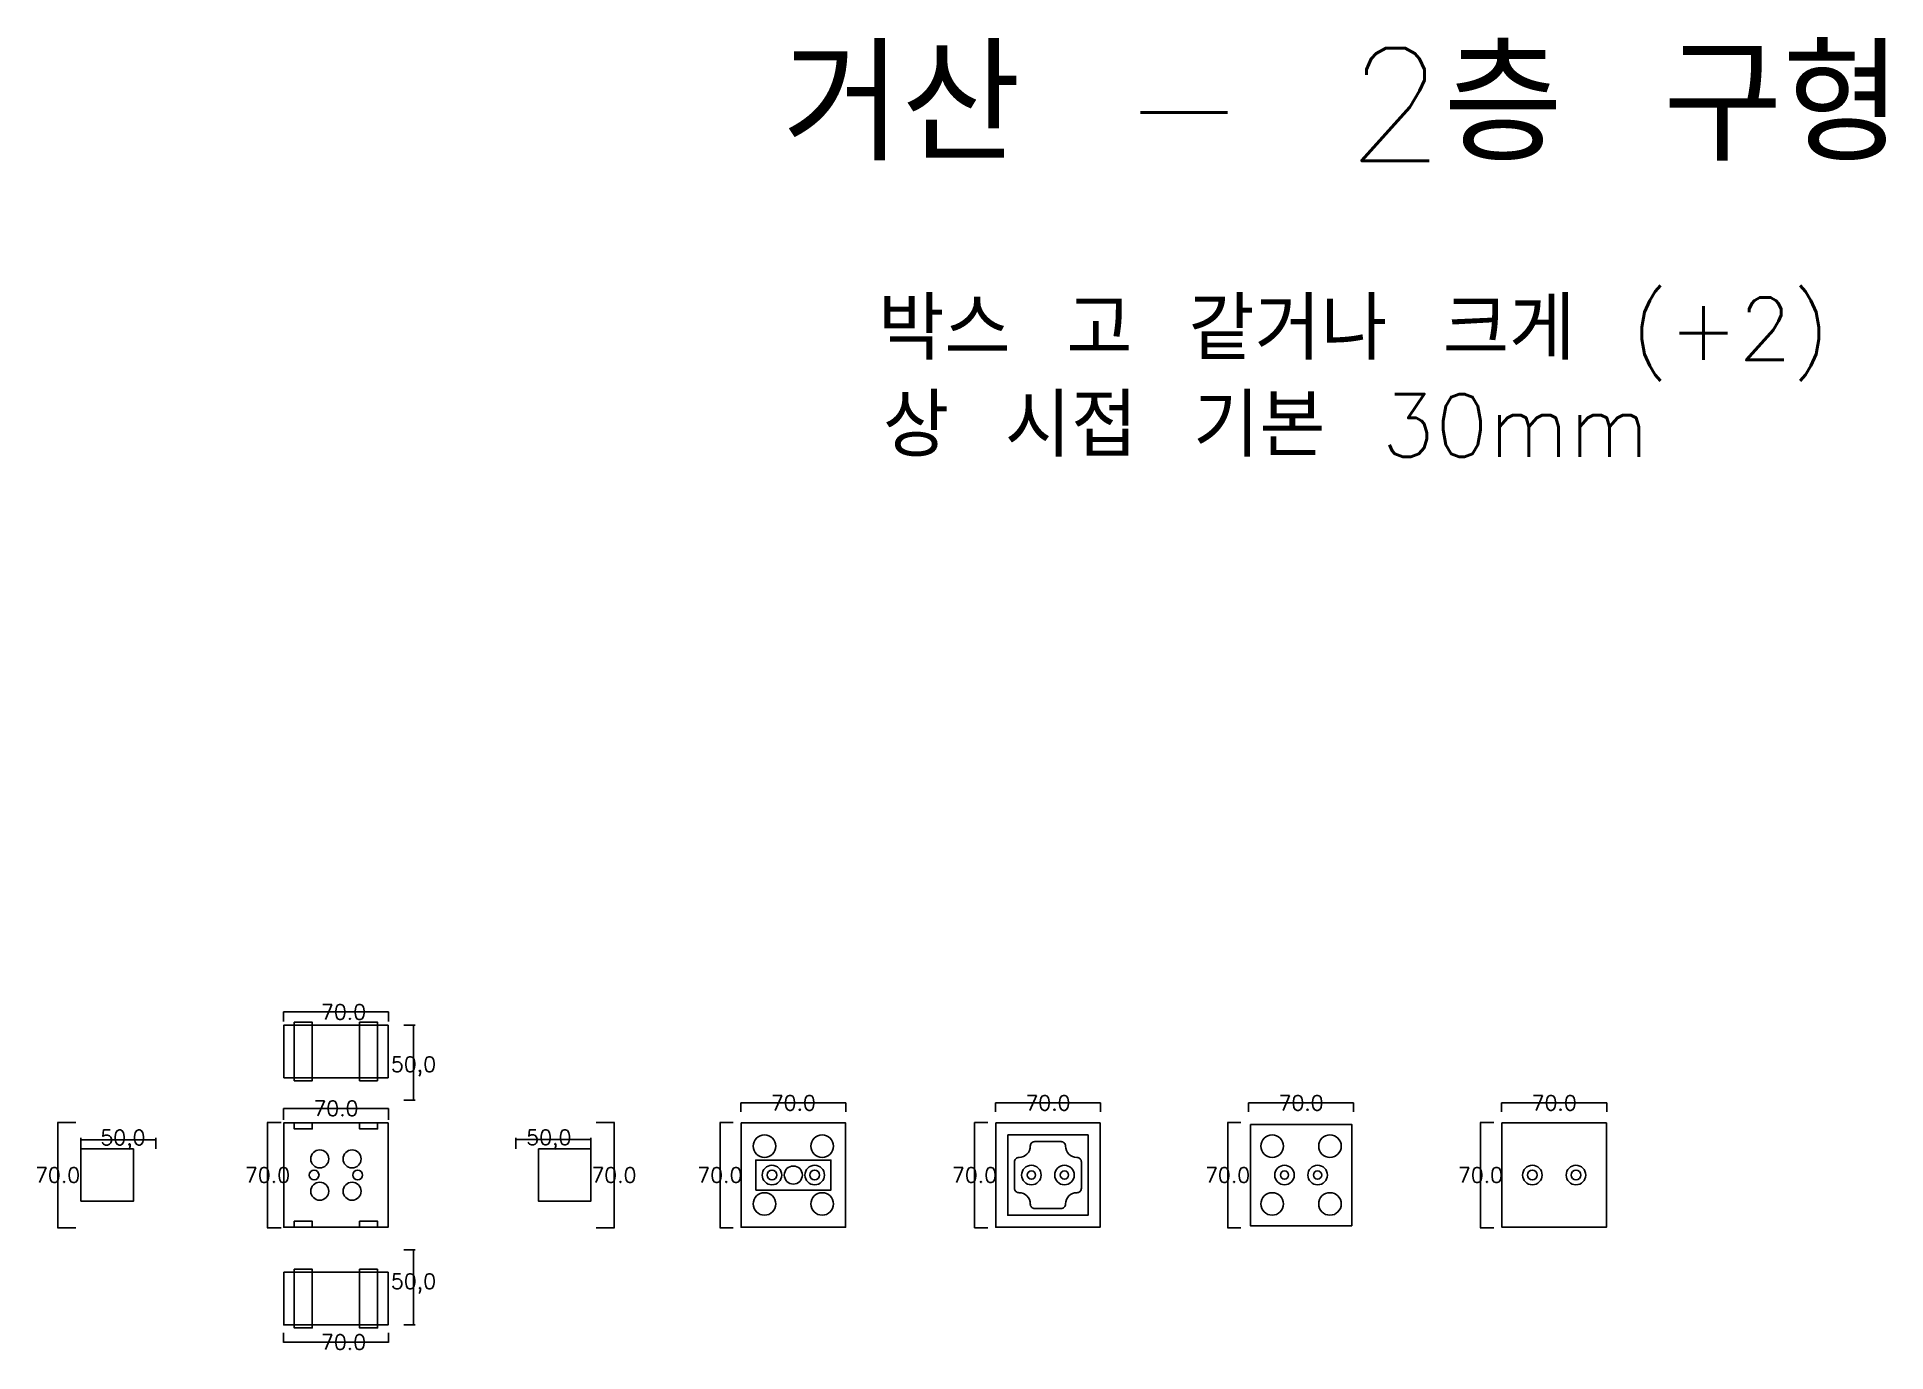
# Model space of a CAD drawing. Header units: millimetres. Extents: x 1747 to 2978, y 207 to 1083.
import ezdxf

# ---------------------------------------------------------------- set-up
doc = ezdxf.new("R2010")
doc.units = ezdxf.units.MM
for name, color, linetype in [('TEXT', 7, 'Continuous'), ('볼트 구멍', 7, 'Continuous'), ('치구', 7, 'Continuous'), ('치수', 7, 'Continuous')]:
    doc.layers.add(name, color=color, linetype=linetype)
doc.styles.get("Standard").update_dxf_attribs({"font": 'txt.shx', "bigfont": 'whgtxt.shx'})
doc.dimstyles.new('ISO-25', dxfattribs={"dimtxt": 2.5, "dimasz": 2.5, "dimexe": 1.25, "dimexo": 0.625, "dimtad": 1, "dimtxsty": 'Standard', "dimcen": 2.5, "dimadec": 0, "dimazin": 0, "dimtfac": 1, "dimtmove": 0, "dimatfit": 3, "dimfxl": 0, "dimarcsym": 0})
doc.dimstyles.get("Standard").update_dxf_attribs({"dimtxt": 7, "dimasz": 0.18, "dimexe": 0.18, "dimexo": 0.0625, "dimgap": 0.09, "dimtad": 0, "dimtih": 1, "dimtoh": 1, "dimdec": 1, "dimzin": 0, "dimdsep": 46, "dimtxsty": 'Standard', "dimcen": 0.09, "dimadec": 0, "dimazin": 0, "dimtfac": 1, "dimtdec": 1, "dimtofl": 0, "dimtmove": 0, "dimatfit": 3, "dimfxl": 0, "dimtolj": 1, "dimtzin": 0, "dimarcsym": 0})

# ---------------------------------------------------------------- blocks, each defined once
blk = doc.blocks.new('*D1')
at = {"color": 0, "lineweight": -2}
for p, q in [((1991, 425), (1998.5, 425)), ((1997.3, 375), (1997.3, 425)), ((1991, 375), (1998.5, 375))]:
    blk.add_line(p, q, dxfattribs=at)
for points in [[(1997.3, 425), (1997.7, 422.5), (1996.9, 422.5)], [(1997.3, 375), (1996.9, 377.5), (1997.7, 377.5)]]:
    blk.add_solid(points)
at = {"layer": 'Defpoints'}
for p in [(1990.4, 425), (1997.3, 425), (1990.4, 375), (1997.3, 375)]:
    blk.add_point(p, dxfattribs=at)
at = {"insert": (1997.3, 397.5), "char_height": 10, "attachment_point": 5}
blk.add_mtext('50,0', dxfattribs=at)
blk = doc.blocks.new('*D2')
at = {"color": 0, "lineweight": -2}
for p, q in [((2215.2, 367.4), (2215.2, 373.4)), ((2215.2, 373.2), (2285.2, 373.2)), ((2285.2, 367.4), (2285.2, 373.4))]:
    blk.add_line(p, q, dxfattribs=at)
for points in [[(2215.2, 373.2), (2215.4, 373.3), (2215.4, 373.2)], [(2285.2, 373.2), (2285, 373.2), (2285, 373.3)]]:
    blk.add_solid(points)
at = {"layer": 'Defpoints'}
for p in [(2215.2, 373.2), (2285.2, 373.2), (2215.2, 367.3), (2285.2, 367.3)]:
    blk.add_point(p, dxfattribs=at)
at = {"insert": (2250.2, 373.3), "char_height": 10, "attachment_point": 5}
blk.add_mtext('70.0', dxfattribs=at)
blk = doc.blocks.new('*D3')
at = {"color": 0, "lineweight": -2}
for p, q in [((1772.5, 360.2), (1760.3, 360.2)), ((1760.5, 360.2), (1760.5, 290.2)), ((1772.5, 290.2), (1760.3, 290.2))]:
    blk.add_line(p, q, dxfattribs=at)
for points in [[(1760.5, 360.2), (1760.5, 360.1), (1760.4, 360.1)], [(1760.5, 290.2), (1760.4, 290.4), (1760.5, 290.4)]]:
    blk.add_solid(points)
at = {"layer": 'Defpoints'}
for p in [(1760.5, 360.2), (1772.5, 360.2), (1760.5, 290.2), (1772.5, 290.2)]:
    blk.add_point(p, dxfattribs=at)
at = {"insert": (1760.4, 325.2), "char_height": 10, "attachment_point": 5}
blk.add_mtext('70.0', dxfattribs=at)
blk = doc.blocks.new('*D4')
at = {"color": 0, "lineweight": -2}
for p, q in [((2065.4, 342.7), (2065.4, 350.1)), ((2065.4, 348.8), (2115.4, 348.8)), ((2115.4, 342.7), (2115.4, 350.1))]:
    blk.add_line(p, q, dxfattribs=at)
for points in [[(2065.4, 348.8), (2067.9, 349.2), (2067.9, 348.4)], [(2115.4, 348.8), (2112.9, 348.4), (2112.9, 349.2)]]:
    blk.add_solid(points)
at = {"layer": 'Defpoints'}
for p in [(2065.4, 348.8), (2115.4, 348.8), (2065.4, 342), (2115.4, 342)]:
    blk.add_point(p, dxfattribs=at)
at = {"insert": (2087.4, 348.8), "char_height": 10, "attachment_point": 5}
blk.add_mtext('50,0', dxfattribs=at)
blk = doc.blocks.new('*D5')
at = {"color": 0, "lineweight": -2}
for p, q in [((1775.9, 342.7), (1775.9, 350)), ((1825.9, 348.7), (1775.9, 348.7)), ((1825.9, 342.6), (1825.9, 350))]:
    blk.add_line(p, q, dxfattribs=at)
for points in [[(1775.9, 348.7), (1778.4, 349.1), (1778.4, 348.3)], [(1825.9, 348.7), (1823.4, 348.3), (1823.4, 349.1)]]:
    blk.add_solid(points)
at = {"layer": 'Defpoints'}
for p in [(1775.9, 348.7), (1825.9, 348.7), (1775.9, 342), (1825.9, 341.9)]:
    blk.add_point(p, dxfattribs=at)
at = {"insert": (1803.9, 348.7), "char_height": 10, "attachment_point": 5}
blk.add_mtext('50,0', dxfattribs=at)
blk = doc.blocks.new('*D6')
at = {"color": 0, "lineweight": -2}
for p, q in [((1910.7, 362.1), (1910.7, 369.6)), ((1910.7, 369.5), (1980.7, 369.5)), ((1980.7, 362.1), (1980.7, 369.6))]:
    blk.add_line(p, q, dxfattribs=at)
for points in [[(1910.7, 369.5), (1910.9, 369.5), (1910.9, 369.4)], [(1980.7, 369.5), (1980.5, 369.4), (1980.5, 369.5)]]:
    blk.add_solid(points)
at = {"layer": 'Defpoints'}
for p in [(1910.7, 369.5), (1980.7, 369.5), (1910.7, 362.1), (1980.7, 362.1)]:
    blk.add_point(p, dxfattribs=at)
at = {"insert": (1945.7, 369.6), "char_height": 10, "attachment_point": 5}
blk.add_mtext('70.0', dxfattribs=at)
blk = doc.blocks.new('*D7')
at = {"color": 0, "lineweight": -2}
for p, q in [((1991, 275.5), (1998.5, 275.5)), ((1997.3, 275.5), (1997.3, 225.5)), ((1991, 225.5), (1998.5, 225.5))]:
    blk.add_line(p, q, dxfattribs=at)
for points in [[(1997.3, 275.5), (1997.7, 273), (1996.9, 273)], [(1997.3, 225.5), (1996.9, 228), (1997.7, 228)]]:
    blk.add_solid(points)
at = {"layer": 'Defpoints'}
for p in [(1990.4, 275.5), (1997.3, 275.5), (1990.4, 225.5), (1997.3, 225.5)]:
    blk.add_point(p, dxfattribs=at)
at = {"insert": (1997.3, 253), "char_height": 10, "attachment_point": 5}
blk.add_mtext('50,0', dxfattribs=at)
blk = doc.blocks.new('*D8')
at = {"color": 0, "lineweight": -2}
for p, q in [((1910.7, 220.3), (1910.7, 213.8)), ((1910.7, 214), (1980.7, 214)), ((1980.7, 220.3), (1980.7, 213.8))]:
    blk.add_line(p, q, dxfattribs=at)
for points in [[(1910.7, 214), (1910.9, 214), (1910.9, 214)], [(1980.7, 214), (1980.5, 214), (1980.5, 214)]]:
    blk.add_solid(points)
at = {"layer": 'Defpoints'}
for p in [(1910.7, 220.4), (1910.7, 214), (1980.7, 220.4), (1980.7, 214)]:
    blk.add_point(p, dxfattribs=at)
at = {"insert": (1950.7, 214), "char_height": 10, "attachment_point": 5}
blk.add_mtext('70.0', dxfattribs=at)
blk = doc.blocks.new('*D9')
at = {"color": 0, "lineweight": -2}
for p, q in [((1909.2, 360.2), (1900, 360.2)), ((1900.2, 360.2), (1900.2, 290.2)), ((1909.2, 290.2), (1900, 290.2))]:
    blk.add_line(p, q, dxfattribs=at)
for points in [[(1900.2, 360.2), (1900.2, 360.1), (1900.1, 360.1)], [(1900.2, 290.2), (1900.1, 290.4), (1900.2, 290.4)]]:
    blk.add_solid(points)
at = {"layer": 'Defpoints'}
for p in [(1900.2, 360.2), (1909.2, 360.2), (1900.2, 290.2), (1909.2, 290.2)]:
    blk.add_point(p, dxfattribs=at)
at = {"insert": (1900.1, 325.2), "char_height": 10, "attachment_point": 5}
blk.add_mtext('70.0', dxfattribs=at)
blk = doc.blocks.new('*D10')
at = {"color": 0, "lineweight": -2}
for p, q in [((2118.9, 360.2), (2131.1, 360.2)), ((2130.9, 360.2), (2130.9, 290.2)), ((2118.9, 290.2), (2131.1, 290.2))]:
    blk.add_line(p, q, dxfattribs=at)
for points in [[(2130.9, 360.2), (2130.9, 360.1), (2130.9, 360.1)], [(2130.9, 290.2), (2130.9, 290.4), (2130.9, 290.4)]]:
    blk.add_solid(points)
at = {"layer": 'Defpoints'}
for p in [(2118.8, 360.2), (2130.9, 360.2), (2118.8, 290.2), (2130.9, 290.2)]:
    blk.add_point(p, dxfattribs=at)
at = {"insert": (2130.8, 325.2), "char_height": 10, "attachment_point": 5}
blk.add_mtext('70.0', dxfattribs=at)
blk = doc.blocks.new('*D11')
at = {"color": 0, "lineweight": -2}
for p, q in [((2210.2, 360.2), (2201.2, 360.2)), ((2201.4, 360.2), (2201.4, 290.2)), ((2210.2, 290.2), (2201.2, 290.2))]:
    blk.add_line(p, q, dxfattribs=at)
for points in [[(2201.4, 360.2), (2201.4, 360.1), (2201.4, 360.1)], [(2201.4, 290.2), (2201.4, 290.4), (2201.4, 290.4)]]:
    blk.add_solid(points)
at = {"layer": 'Defpoints'}
for p in [(2201.4, 360.2), (2210.3, 360.2), (2201.4, 290.2), (2210.3, 290.2)]:
    blk.add_point(p, dxfattribs=at)
at = {"insert": (2201.3, 325.2), "char_height": 10, "attachment_point": 5}
blk.add_mtext('70.0', dxfattribs=at)
blk = doc.blocks.new('*D12')
at = {"color": 0, "lineweight": -2}
for p, q in [((2553.2, 367.4), (2553.2, 373.4)), ((2553.2, 373.2), (2623.2, 373.2)), ((2623.2, 367.4), (2623.2, 373.4))]:
    blk.add_line(p, q, dxfattribs=at)
for points in [[(2553.2, 373.2), (2553.4, 373.3), (2553.4, 373.2)], [(2623.2, 373.2), (2623, 373.2), (2623, 373.3)]]:
    blk.add_solid(points)
at = {"layer": 'Defpoints'}
for p in [(2553.2, 373.2), (2623.2, 373.2), (2553.2, 367.3), (2623.2, 367.3)]:
    blk.add_point(p, dxfattribs=at)
at = {"insert": (2588.2, 373.3), "char_height": 10, "attachment_point": 5}
blk.add_mtext('70.0', dxfattribs=at)
blk = doc.blocks.new('*D13')
at = {"color": 0, "lineweight": -2}
for p, q in [((2384.7, 367.4), (2384.7, 373.4)), ((2384.7, 373.2), (2454.7, 373.2)), ((2454.7, 367.4), (2454.7, 373.4))]:
    blk.add_line(p, q, dxfattribs=at)
for points in [[(2384.7, 373.2), (2384.9, 373.3), (2384.9, 373.2)], [(2454.7, 373.2), (2454.5, 373.2), (2454.5, 373.3)]]:
    blk.add_solid(points)
at = {"layer": 'Defpoints'}
for p in [(2384.7, 373.2), (2454.7, 373.2), (2384.7, 367.3), (2454.7, 367.3)]:
    blk.add_point(p, dxfattribs=at)
at = {"insert": (2419.7, 373.3), "char_height": 10, "attachment_point": 5}
blk.add_mtext('70.0', dxfattribs=at)
blk = doc.blocks.new('*D14')
at = {"color": 0, "lineweight": -2}
for p, q in [((2379.7, 360.2), (2370.7, 360.2)), ((2370.9, 360.2), (2370.9, 290.2)), ((2379.7, 290.2), (2370.7, 290.2))]:
    blk.add_line(p, q, dxfattribs=at)
for points in [[(2370.9, 360.2), (2370.9, 360.1), (2370.9, 360.1)], [(2370.9, 290.2), (2370.9, 290.4), (2370.9, 290.4)]]:
    blk.add_solid(points)
at = {"layer": 'Defpoints'}
for p in [(2370.9, 360.2), (2379.8, 360.2), (2370.9, 290.2), (2379.8, 290.2)]:
    blk.add_point(p, dxfattribs=at)
at = {"insert": (2370.8, 325.2), "char_height": 10, "attachment_point": 5}
blk.add_mtext('70.0', dxfattribs=at)
blk = doc.blocks.new('*D15')
at = {"color": 0, "lineweight": -2}
for p, q in [((2548.2, 360.2), (2539.2, 360.2)), ((2539.4, 360.2), (2539.4, 290.2)), ((2548.2, 290.2), (2539.2, 290.2))]:
    blk.add_line(p, q, dxfattribs=at)
for points in [[(2539.4, 360.2), (2539.4, 360.1), (2539.4, 360.1)], [(2539.4, 290.2), (2539.4, 290.4), (2539.4, 290.4)]]:
    blk.add_solid(points)
at = {"layer": 'Defpoints'}
for p in [(2539.4, 360.2), (2548.3, 360.2), (2539.4, 290.2), (2548.3, 290.2)]:
    blk.add_point(p, dxfattribs=at)
at = {"insert": (2539.3, 325.2), "char_height": 10, "attachment_point": 5}
blk.add_mtext('70.0', dxfattribs=at)
blk = doc.blocks.new('*D16')
at = {"color": 0, "lineweight": -2}
for p, q in [((2721.7, 367.4), (2721.7, 373.4)), ((2721.7, 373.2), (2791.7, 373.2)), ((2791.7, 367.4), (2791.7, 373.4))]:
    blk.add_line(p, q, dxfattribs=at)
for points in [[(2721.7, 373.2), (2721.9, 373.3), (2721.9, 373.2)], [(2791.7, 373.2), (2791.5, 373.2), (2791.5, 373.3)]]:
    blk.add_solid(points)
at = {"layer": 'Defpoints'}
for p in [(2721.7, 373.2), (2791.7, 373.2), (2721.7, 367.3), (2791.7, 367.3)]:
    blk.add_point(p, dxfattribs=at)
at = {"insert": (2756.7, 373.3), "char_height": 10, "attachment_point": 5}
blk.add_mtext('70.0', dxfattribs=at)
blk = doc.blocks.new('*D17')
at = {"color": 0, "lineweight": -2}
for p, q in [((2716.5, 360.2), (2707.5, 360.2)), ((2707.6, 360.2), (2707.6, 290.2)), ((2716.5, 290.2), (2707.5, 290.2))]:
    blk.add_line(p, q, dxfattribs=at)
for points in [[(2707.6, 360.2), (2707.7, 360.1), (2707.6, 360.1)], [(2707.6, 290.2), (2707.6, 290.4), (2707.7, 290.4)]]:
    blk.add_solid(points)
at = {"layer": 'Defpoints'}
for p in [(2707.6, 360.2), (2716.6, 360.2), (2707.6, 290.2), (2716.6, 290.2)]:
    blk.add_point(p, dxfattribs=at)
at = {"insert": (2707.6, 325.2), "char_height": 10, "attachment_point": 5}
blk.add_mtext('70.0', dxfattribs=at)
blk = doc.blocks.new('*D18')
at = {"color": 0, "lineweight": -2}
for p, q in [((1910.7, 427.5), (1910.7, 434)), ((1910.7, 433.8), (1980.7, 433.8)), ((1980.7, 427.5), (1980.7, 434))]:
    blk.add_line(p, q, dxfattribs=at)
for points in [[(1910.7, 433.8), (1910.9, 433.8), (1910.9, 433.8)], [(1980.7, 433.8), (1980.5, 433.8), (1980.5, 433.8)]]:
    blk.add_solid(points)
at = {"layer": 'Defpoints'}
for p in [(1910.7, 433.8), (1980.7, 433.8), (1910.7, 427.4), (1980.7, 427.4)]:
    blk.add_point(p, dxfattribs=at)
at = {"insert": (1950.7, 433.8), "char_height": 10, "attachment_point": 5}
blk.add_mtext('70.0', dxfattribs=at)

msp = doc.modelspace()

# ---------------------------------------------------------------- linework, layer by layer
msp.add_lwpolyline([(1910.94, 359.99), (1980.44, 359.99), (1980.44, 290.49), (1910.94, 290.49)], close=True)
msp.add_lwpolyline([(2407.94, 344.49, -0.4142136), (2410.94, 347.49), (2428.44, 347.49, -0.4142136), (2431.44, 344.49, 0.4142136), (2438.94, 336.99, -0.4142136), (2441.94, 333.99), (2441.94, 316.49, -0.4142136), (2438.94, 313.49, 0.4142136), (2431.44, 305.99, -0.4142136), (2428.44, 302.99), (2410.94, 302.99, -0.4142136), (2407.94, 305.99, 0.4142136), (2400.44, 313.49, -0.4142136), (2397.44, 316.49), (2397.44, 333.99, -0.4142136), (2400.44, 336.99, 0.4142136)], format="xyb", close=True)
for centre, radius in [((2230.94, 344.49), 7.5), ((2269.44, 344.49), 7.5), ((2568.94, 344.49), 7.5), ((2607.44, 344.49), 7.5), ((1934.94, 335.99), 6), ((1956.44, 335.99), 6), ((1934.94, 314.49), 6), ((1956.44, 314.49), 6), ((2230.94, 305.99), 7.5), ((2269.44, 305.99), 7.5), ((2568.94, 305.99), 7.5), ((2607.44, 305.99), 7.5)]:
    msp.add_circle(centre, radius)
at = {"layer": '볼트 구멍', "color": 1, "elevation": 0}
msp.add_lwpolyline([(2225.19, 315.24), (2275.19, 315.24), (2275.19, 335.24), (2225.19, 335.24)], close=True, dxfattribs=at)
at = {"layer": '볼트 구멍', "color": 3}
for centre, radius in [((1931.19, 325.24), 3.25), ((1960.19, 325.24), 3.25), ((2235.94, 325.24), 3.25), ((2250.19, 325.24), 6), ((2264.44, 325.24), 3.25), ((2408.69, 325.24), 2.75), ((2430.69, 325.24), 2.75), ((2577.19, 325.24), 2.75), ((2599.19, 325.24), 2.75), ((2742.19, 325.24), 3.25), ((2771.19, 325.24), 3.25)]:
    msp.add_circle(centre, radius, dxfattribs=at)
at = {"layer": '볼트 구멍', "color": 6}
for centre in [(2235.94, 325.24), (2264.44, 325.24), (2408.69, 325.24), (2430.69, 325.24), (2577.19, 325.24), (2599.19, 325.24), (2742.19, 325.24), (2771.19, 325.24)]:
    msp.add_circle(centre, 6.5, dxfattribs=at)
at = {"layer": '치구'}
for points in [[(1910.94, 389.99), (1980.44, 389.99), (1980.44, 424.99), (1910.94, 424.99)], [(1910.94, 290.49), (1917.94, 290.49), (1917.94, 294.49), (1929.94, 294.49), (1929.94, 290.49), (1961.44, 290.49), (1961.44, 294.49), (1973.44, 294.49), (1973.44, 290.49), (1980.44, 290.49), (1980.44, 359.99), (1973.44, 359.99), (1973.44, 355.99), (1961.44, 355.99), (1961.44, 359.99), (1929.94, 359.99), (1929.94, 355.99), (1917.94, 355.99), (1917.94, 359.99), (1910.94, 359.99)], [(2215.44, 359.99), (2215.44, 290.49), (2284.94, 290.49), (2284.94, 359.99)], [(2384.94, 359.99), (2384.94, 290.49), (2454.44, 290.49), (2454.44, 359.99)], [(2554.44, 358.99), (2554.44, 291.49), (2621.94, 291.49), (2621.94, 358.99)], [(2721.94, 359.99), (2721.94, 290.49), (2791.44, 290.49), (2791.44, 359.99)], [(2392.94, 351.99), (2392.94, 298.49), (2446.44, 298.49), (2446.44, 351.99)], [(1810.94, 342.59), (1775.94, 342.59), (1775.94, 307.89), (1810.94, 307.89)], [(2080.44, 342.59), (2115.44, 342.59), (2115.44, 307.89), (2080.44, 307.89)], [(1910.94, 260.49), (1980.44, 260.49), (1980.44, 225.49), (1910.94, 225.49)]]:
    msp.add_lwpolyline(points, close=True, dxfattribs=at)
at = {"layer": '치구', "color": 1}
for points in [[(1917.94, 387.99), (1929.94, 387.99), (1929.94, 426.99), (1917.94, 426.99)], [(1973.44, 387.99), (1961.44, 387.99), (1961.44, 426.99), (1973.44, 426.99)], [(1917.94, 262.49), (1929.94, 262.49), (1929.94, 223.49), (1917.94, 223.49)], [(1973.44, 262.49), (1961.44, 262.49), (1961.44, 223.49), (1973.44, 223.49)]]:
    msp.add_lwpolyline(points, close=True, dxfattribs=at)

# ---------------------------------------------------------------- texts
at = {"layer": 'TEXT', "color": 3}
msp.add_text('거산 - 2층 구형', height=75, dxfattribs=at).set_placement((2242.87, 1000.53))
at = {"layer": 'TEXT', "color": 1}
for s, p in [('박스 고 같거나 크게 (+2)', (2306.67, 867.85)), ('상 시접 기본 30mm', (2309.82, 803.44))]:
    msp.add_text(s, height=41.6667, dxfattribs=at).set_placement(p)

# ---------------------------------------------------------------- dimensions: what is measured, and where the dimension line sits
at = {"layer": '치수', "color": 4}
for base, p1, p2, dimstyle, override, picture, middle in [((1980.69, 433.81), (1910.69, 427.42), (1980.69, 427.42), 'Standard', {"dimtxt": 10}, '*D18', (1950.69, 433.81)), ((2115.44, 348.82), (2065.44, 342.04), (2115.44, 342.04), 'ISO-25', {"dimtxt": 10, "dimdec": 1, "dimzin": 0, "dimtdec": 1}, '*D4', (2087.44, 348.82)), ((1980.69, 213.98), (1910.69, 220.38), (1980.69, 220.38), 'Standard', {"dimtxt": 10}, '*D8', (1950.69, 213.98))]:
    dim = msp.add_linear_dim(base=base, p1=p1, p2=p2, dimstyle=dimstyle, override=override, dxfattribs=at)
    dim.commit()
    dim.dimension.update_dxf_attribs({"geometry": picture, "text_midpoint": middle, "dimtype": 128})
for base, p1, p2, angle, picture, middle in [((1997.27, 424.99), (1990.37, 374.99), (1990.37, 424.99), 90, '*D1', (1997.27, 397.49)), ((1775.94, 348.72), (1825.94, 341.94), (1775.94, 342.04), 180, '*D5', (1803.94, 348.72)), ((1997.27, 225.49), (1990.37, 275.49), (1990.37, 225.49), 270, '*D7', (1997.27, 252.99))]:
    dim = msp.add_linear_dim(base=base, p1=p1, p2=p2, angle=angle, dimstyle='ISO-25', override={"dimtxt": 10, "dimdec": 1, "dimzin": 0, "dimtdec": 1}, dxfattribs=at)
    dim.commit()
    dim.dimension.update_dxf_attribs({"geometry": picture, "text_midpoint": middle, "dimtype": 128})
for base, p1, p2, picture, middle in [((1980.69, 369.46), (1910.69, 362.07), (1980.69, 362.07), '*D6', (1945.69, 369.55)), ((2285.19, 373.23), (2215.19, 367.35), (2285.19, 367.35), '*D2', (2250.19, 373.32)), ((2454.69, 373.23), (2384.69, 367.35), (2454.69, 367.35), '*D13', (2419.69, 373.32)), ((2623.19, 373.23), (2553.19, 367.35), (2623.19, 367.35), '*D12', (2588.19, 373.32)), ((2791.69, 373.23), (2721.69, 367.35), (2791.69, 367.35), '*D16', (2756.69, 373.32))]:
    dim = msp.add_linear_dim(base=base, p1=p1, p2=p2, dimstyle='Standard', override={"dimtxt": 10}, dxfattribs=at)
    dim.commit()
    dim.dimension.update_dxf_attribs({"geometry": picture, "text_midpoint": middle})
for base, p1, p2, picture, middle in [((1760.48, 290.24), (1772.55, 360.24), (1772.55, 290.24), '*D3', (1760.39, 325.24)), ((1900.16, 290.24), (1909.23, 360.24), (1909.23, 290.24), '*D9', (1900.07, 325.24)), ((2130.91, 290.24), (2118.84, 360.24), (2118.84, 290.24), '*D10', (2130.82, 325.24)), ((2201.4, 290.24), (2210.3, 360.24), (2210.3, 290.24), '*D11', (2201.31, 325.24)), ((2370.9, 290.24), (2379.8, 360.24), (2379.8, 290.24), '*D14', (2370.81, 325.24)), ((2539.4, 290.24), (2548.3, 360.24), (2548.3, 290.24), '*D15', (2539.31, 325.24)), ((2707.65, 290.24), (2716.55, 360.24), (2716.55, 290.24), '*D17', (2707.56, 325.24))]:
    dim = msp.add_linear_dim(base=base, p1=p1, p2=p2, angle=90, dimstyle='Standard', override={"dimtxt": 10}, dxfattribs=at)
    dim.commit()
    dim.dimension.update_dxf_attribs({"geometry": picture, "text_midpoint": middle})

doc.saveas('drawing.dxf')
